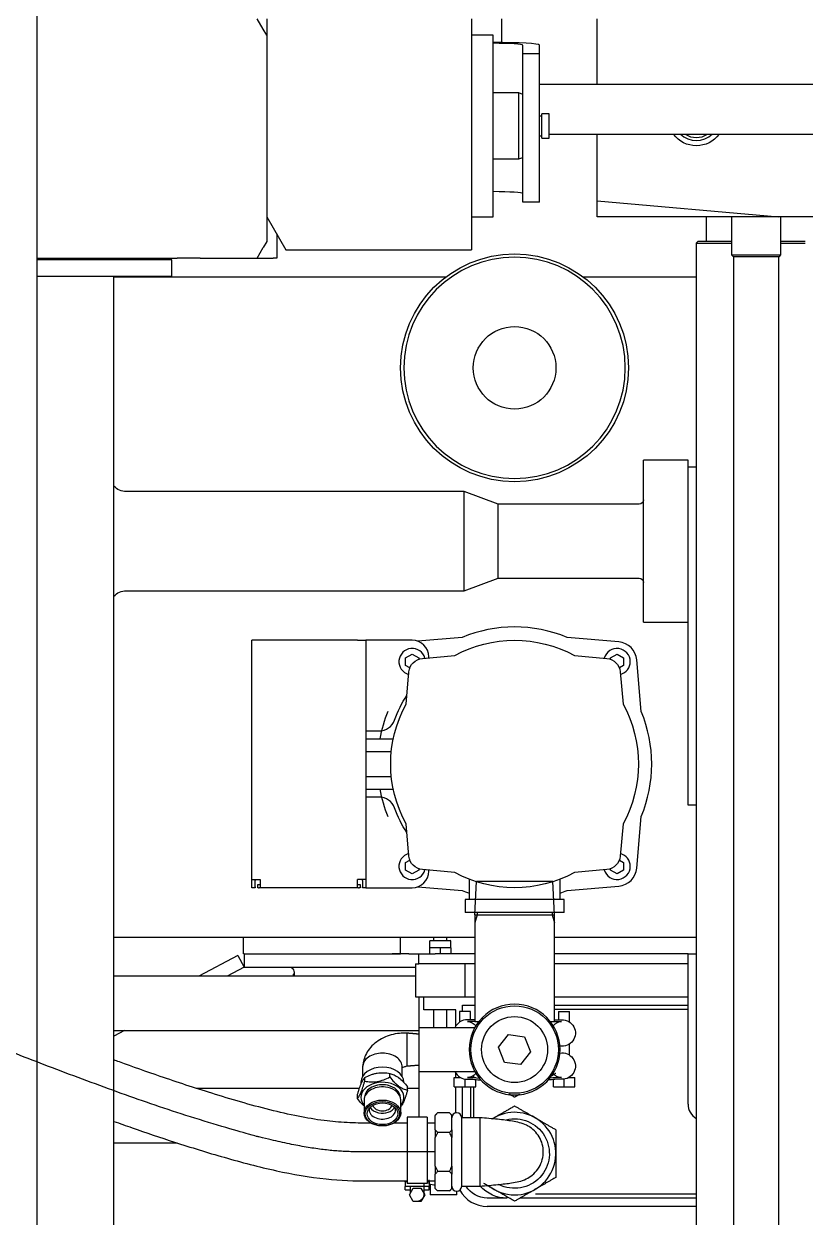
# Model space of a CAD drawing. Header units: millimetres. Extents: x 10462777 to 22643323, y 453826 to 1389191.
# Drawn here: x 11299611 to 11300084, y 579880 to 580603 of the extents above; entities that cross this region are included whole.
import ezdxf

# ---------------------------------------------------------------- set-up
doc = ezdxf.new("R2010")
doc.units = ezdxf.units.MM
doc.header["$LTSCALE"] = 200
doc.header["$MEASUREMENT"] = 0
doc.layers.add('2', color=2, linetype='CONTINUOUS')
doc.layers.add('5', color=4, linetype='CONTINUOUS')

msp = doc.modelspace()

# ---------------------------------------------------------------- linework, layer by layer
at = {"layer": '2', "color": 252, "linetype": 'Continuous'}
for p, q in [((11299755.72369, 580599.61326, 0), (11299752.09373, 580605.90054, 0)), ((11299757.86731, 580605.90054, 0), (11299757.86731, 580595.89915, 0)), ((11299881.86907, 580605.90054, 0), (11299881.86907, 580465.89855, 0)), ((11299899.86933, 580605.90054, 0), (11299899.86933, 580591.47283, 0)), ((11299957.87015, 580565.93515, 0), (11299957.87015, 580605.90054, 0)), ((11299757.86731, 580595.9004, 0), (11299755.72369, 580599.61326, 0)), ((11299757.867, 580595.9404, 0), (11299757.84384, 580595.9404, 0)), ((11299757.86731, 580595.9004, 0), (11299757.86731, 580470.89862, 0)), ((11299894.86926, 580595.9004, 0), (11299881.86907, 580595.9004, 0)), ((11299894.86926, 580502.00819, 0), (11299894.86926, 580595.9004, 0)), ((11299912.86951, 580584.55633, 0), (11299912.86951, 580589.94701, 0)), ((11299922.86966, 580584.55633, 0), (11299922.86966, 580589.94701, 0)), ((11299912.86951, 580494.6784, 0), (11299912.86951, 580584.55633, 0)), ((11299922.86966, 580584.55633, 0), (11299912.86951, 580584.55633, 0)), ((11299922.86966, 580494.6784, 0), (11299922.86966, 580584.55633, 0)), ((11300292.86963, 580565.93672, 0), (11299922.87494, 580565.93672, 0)), ((11299910.36948, 580560.8914, 0), (11299894.86852, 580560.8914, 0)), ((11299912.86951, 580559.98146, 0), (11299910.36948, 580560.8914, 0)), ((11299910.36948, 580520.90783, 0), (11299910.36948, 580560.8914, 0)), ((11299922.91966, 580548.32472, 0), (11299922.8696, 580548.32472, 0)), ((11299922.91966, 580533.47451, 0), (11299922.91966, 580548.32472, 0)), ((11299924.27468, 580546.8722, 0), (11299922.91966, 580546.8722, 0)), ((11299928.86974, 580548.32472, 0), (11299924.27468, 580548.32472, 0)), ((11299924.27468, 580533.47451, 0), (11299924.27468, 580548.32472, 0)), ((11299928.86974, 580533.47451, 0), (11299928.86974, 580548.32472, 0)), ((11299922.8696, 580533.47451, 0), (11299922.91966, 580533.47451, 0)), ((11299922.91966, 580534.92703, 0), (11299924.27468, 580534.92703, 0)), ((11299924.27468, 580533.47451, 0), (11299928.86974, 580533.47451, 0)), ((11299928.87186, 580535.94279, 0), (11300286.8727, 580535.94279, 0)), ((11299957.87015, 580495.52272, 0), (11299957.87015, 580535.94342, 0)), ((11299910.36948, 580520.90783, 0), (11299912.86951, 580521.81777, 0)), ((11299894.86852, 580520.90783, 0), (11299910.36948, 580520.90783, 0)), ((11299894.86926, 580485.89883, 0), (11299894.86926, 580502.00819, 0)), ((11299922.86966, 580494.6784, 0), (11299912.86951, 580494.6784, 0)), ((11299957.87015, 580495.52272, 0), (11300067.87172, 580485.89883, 0)), ((11299957.87015, 580485.89883, 0), (11299957.87015, 580495.52272, 0)), ((11299757.86731, 580485.89883, 0), (11299769.41448, 580465.89855, 0)), ((11299881.86907, 580485.89883, 0), (11299894.86926, 580485.89883, 0)), ((11300067.87172, 580485.89883, 0), (11299957.87015, 580485.89883, 0)), ((11300147.87285, 580485.89883, 0), (11300067.87172, 580485.89883, 0)), ((11299763.8674, 580475.50744, 0), (11299763.8674, 580460.89848, 0)), ((11299752.09373, 580460.89848, 0), (11299755.72369, 580467.18575, 0)), ((11299757.86731, 580470.89862, 0), (11299755.72369, 580467.18575, 0)), ((11299769.41448, 580465.89855, 0), (11299881.86907, 580465.89855, 0)), ((11300018.87102, 580470.89862, 0), (11300017.87101, 580469.89861, 0)), ((11300017.87101, 580469.89861, 0), (11300017.87101, 579552.13557, 0)), ((11300017.87101, 580469.89861, 0), (11300039.12143, 580469.89861, 0)), ((11300039.11898, 580470.89862, 0), (11300018.87102, 580470.89862, 0)), ((11300083.71561, 580470.89862, 0), (11300069.11956, 580470.89862, 0)), ((11300069.12219, 580469.89861, 0), (11300083.71644, 580469.89861, 0)), ((11299700.3665, 580459.74846, 0), (11299618.8556, 580459.74846, 0)), ((11299618.86586, 580460.89848, 0), (11299703.62894, 580460.89848, 0)), ((11299657.81339, 580459.77724, 0), (11299657.81339, 580460.90416, 0)), ((11299700.3665, 580449.74832, 0), (11299700.3665, 580459.74846, 0)), ((11299717.48554, 580460.89848, 0), (11299703.62894, 580460.89848, 0)), ((11299717.48554, 580460.89848, 0), (11299752.09373, 580460.89848, 0)), ((11299752.09366, 580460.89848, 0), (11299761.72377, 580460.89848, 0)), ((11299763.8674, 580460.89848, 0), (11299761.72377, 580460.89848, 0)), ((11299700.3665, 580449.74832, 0), (11299618.8556, 580449.74832, 0)), ((11299665.366, 579759.73852, 0), (11299665.366, 580449.74051, 0)), ((11299866.20456, 580449.38158, 0), (11299665.3723, 580449.38158, 0)), ((11300017.87913, 580449.38158, 0), (11299949.53993, 580449.38158, 0)), ((11300012.87093, 580334.37995, 0), (11300017.87218, 580334.37995, 0)), ((11300012.87093, 580129.37704, 0), (11300012.87093, 580334.37995, 0)), ((11299748.86718, 580083.87639, 0), (11299748.86718, 580229.37846, 0)), ((11299753.86726, 580229.37846, 0), (11299748.86718, 580229.37846, 0)), ((11299812.86809, 580229.37846, 0), (11299753.86726, 580229.37846, 0)), ((11299812.86809, 580229.37846, 0), (11299817.86816, 580229.37846, 0)), ((11299817.86816, 580229.37846, 0), (11299817.86816, 580083.87639, 0)), ((11299820.86821, 580229.37846, 0), (11299817.86816, 580229.37846, 0)), ((11299845.86856, 580229.37846, 0), (11299820.86821, 580229.37846, 0)), ((11299876.13461, 580231.07222, 0), (11299849.40205, 580228.73342, 0)), ((11299970.91621, 580228.33278, 0), (11299939.60427, 580231.07222, 0)), ((11299852.08425, 580218.34406, 0), (11299871.65568, 580220.05633, 0)), ((11299855.8687, 580218.67515, 0), (11299855.8687, 580219.37832, 0)), ((11299944.08321, 580220.05633, 0), (11299963.65464, 580218.34406, 0)), ((11299984.56427, 580186.11222, 0), (11299981.82483, 580217.42416, 0)), ((11299842.1905, 580190.59116, 0), (11299843.90278, 580210.16259, 0)), ((11299971.8361, 580210.16259, 0), (11299973.54838, 580190.59116, 0)), ((11299817.86816, 580174.37768, 0), (11299820.86821, 580174.37768, 0)), ((11299820.86821, 580174.37768, 0), (11299825.85299, 580174.37768, 0)), ((11299820.86821, 580134.37711, 0), (11299817.86816, 580134.37711, 0)), ((11299825.85299, 580134.37711, 0), (11299820.86821, 580134.37711, 0)), ((11300017.87218, 580129.37704, 0), (11300012.87093, 580129.37704, 0)), ((11299843.90278, 580098.5922, 0), (11299842.1905, 580118.16363, 0)), ((11299973.54838, 580118.16363, 0), (11299971.8361, 580098.5922, 0)), ((11299981.82483, 580091.33063, 0), (11299984.56427, 580122.64257, 0)), ((11299871.65568, 580088.69846, 0), (11299852.08425, 580090.41073, 0)), ((11299855.8687, 580089.37647, 0), (11299855.8687, 580090.07964, 0)), ((11299963.65464, 580090.41073, 0), (11299944.08321, 580088.69846, 0)), ((11299748.86718, 580079.87634, 0), (11299748.86718, 580083.87639, 0)), ((11299748.89225, 580084.3764, 0), (11299753.86726, 580084.3764, 0)), ((11299750.86721, 580079.87634, 0), (11299750.86721, 580083.87639, 0)), ((11299752.36723, 580079.37633, 0), (11299752.36723, 580081.37636, 0)), ((11299752.36723, 580081.37636, 0), (11299752.86724, 580081.37636, 0)), ((11299752.86724, 580081.37636, 0), (11299753.36725, 580081.37636, 0)), ((11299753.36725, 580081.37636, 0), (11299753.69847, 580081.37636, 0)), ((11299753.86726, 580084.3764, 0), (11299753.86726, 580079.39038, 0)), ((11299812.86809, 580079.39038, 0), (11299812.86809, 580084.3764, 0)), ((11299817.8431, 580084.3764, 0), (11299812.86809, 580084.3764, 0)), ((11299813.03688, 580081.37636, 0), (11299813.3681, 580081.37636, 0)), ((11299813.3681, 580081.37636, 0), (11299813.86811, 580081.37636, 0)), ((11299813.86811, 580081.37636, 0), (11299814.36812, 580081.37636, 0)), ((11299814.36812, 580081.37636, 0), (11299814.36812, 580079.37633, 0)), ((11299815.86814, 580083.87639, 0), (11299815.86814, 580079.87634, 0)), ((11299817.86816, 580083.87639, 0), (11299817.86816, 580079.87634, 0)), ((11299880.36905, 580084.59974, 0), (11299880.36905, 580072.37623, 0)), ((11299935.36983, 580072.37623, 0), (11299935.36983, 580084.59977, 0)), ((11299748.86718, 580079.37633, 0), (11299748.86718, 580079.87634, 0)), ((11299750.86721, 580079.37633, 0), (11299748.86718, 580079.37633, 0)), ((11299750.86721, 580079.87634, 0), (11299750.86721, 580079.37633, 0)), ((11299752.86724, 580079.37633, 0), (11299752.36723, 580079.37633, 0)), ((11299752.86724, 580079.37633, 0), (11299753.36725, 580079.37633, 0)), ((11299753.69847, 580079.37633, 0), (11299753.36725, 580079.37633, 0)), ((11299813.03688, 580079.37633, 0), (11299753.69847, 580079.37633, 0)), ((11299813.3681, 580079.37633, 0), (11299813.03688, 580079.37633, 0)), ((11299813.3681, 580079.37633, 0), (11299813.86811, 580079.37633, 0)), ((11299814.36812, 580079.37633, 0), (11299813.86811, 580079.37633, 0)), ((11299815.86814, 580079.37633, 0), (11299815.86814, 580079.87634, 0)), ((11299817.86816, 580079.37633, 0), (11299815.86814, 580079.37633, 0)), ((11299817.86816, 580079.87634, 0), (11299817.86816, 580079.37633, 0)), ((11299817.86816, 580079.37633, 0), (11299820.86821, 580079.37633, 0)), ((11299820.86821, 580079.37633, 0), (11299845.86856, 580079.37633, 0)), ((11299849.40205, 580080.02136, 0), (11299876.13461, 580077.68257, 0)), ((11299939.60427, 580077.68257, 0), (11299970.91621, 580080.42201, 0)), ((11299877.86902, 580072.37623, 0), (11299877.86902, 580064.37612, 0)), ((11299937.86987, 580072.37623, 0), (11299877.86902, 580072.37623, 0)), ((11299937.86987, 580064.37612, 0), (11299937.86987, 580072.37623, 0)), ((11299937.86987, 580064.37612, 0), (11299877.86902, 580064.37612, 0)), ((11299665.36612, 580049.3759, 0), (11299883.7316, 580049.3759, 0)), ((11299743.86711, 580039.37576, 0), (11299743.86711, 580049.3759, 0)), ((11299838.86846, 580039.37576, 0), (11299838.86846, 580049.3759, 0)), ((11299858.86875, 580049.37551, 0), (11299858.86875, 580047.37587, 0)), ((11299866.86886, 580047.37587, 0), (11299866.86886, 580049.37551, 0)), ((11299932.02897, 580049.3759, 0), (11300017.87329, 580049.3759, 0)), ((11299740.44992, 580038.43875, 0), (11299716.81619, 580025.87536, 0)), ((11299740.44992, 580038.43875, 0), (11299744.20507, 580031.37471, 0)), ((11299744.20886, 580039.37576, 0), (11299743.86711, 580039.37576, 0)), ((11299744.20883, 580039.37576, 0), (11299838.87042, 580039.37576, 0)), ((11299744.20883, 580039.37576, 0), (11299744.20883, 580031.37565, 0)), ((11299748.86718, 580039.37576, 0), (11299833.86839, 580039.37576, 0)), ((11299838.86846, 580039.37576, 0), (11299833.86839, 580039.37576, 0)), ((11299843.86853, 580039.37576, 0), (11299838.86846, 580039.37576, 0)), ((11299843.86853, 580039.37576, 0), (11299849.87049, 580039.37576, 0)), ((11299849.86862, 580033.37568, 0), (11299849.86862, 580039.37576, 0)), ((11299849.86862, 580039.37576, 0), (11299859.86876, 580039.37576, 0)), ((11299883.72037, 580039.37576, 0), (11299859.86876, 580039.37576, 0)), ((11300012.87093, 580039.37576, 0), (11299932.02124, 580039.37576, 0)), ((11300012.87093, 580039.37576, 0), (11300017.87101, 580039.37576, 0)), ((11300012.87093, 580023.37553, 0), (11300012.87093, 580039.37576, 0)), ((11299744.20507, 580031.37471, 0), (11299733.85936, 580025.87506, 0)), ((11299744.20883, 580031.37565, 0), (11299847.87096, 580031.37565, 0)), ((11299847.86859, 580033.37568, 0), (11299847.86859, 580013.37539, 0)), ((11299847.86859, 580033.37568, 0), (11299849.86917, 580033.37568, 0)), ((11299859.86876, 580033.37568, 0), (11299849.86862, 580033.37568, 0)), ((11299883.72037, 580033.37568, 0), (11299859.86876, 580033.37568, 0)), ((11299877.86902, 580013.37539, 0), (11299877.86902, 580033.37568, 0)), ((11300012.87093, 580033.37568, 0), (11299932.02124, 580033.37568, 0)), ((11299847.8725, 580025.87557, 0), (11299665.366, 580025.87557, 0)), ((11300012.87093, 579948.37447, 0), (11300012.87093, 580023.37553, 0)), ((11299847.86859, 580013.37539, 0), (11299852.86866, 580013.37539, 0)), ((11299849.86862, 580013.37367, 0), (11299849.86862, 579994.57409, 0)), ((11299852.86866, 580005.37528, 0), (11299852.86866, 580013.37539, 0)), ((11299852.86866, 580013.37539, 0), (11299862.8688, 580013.37539, 0)), ((11299862.8688, 580013.37539, 0), (11299883.72373, 580013.37539, 0)), ((11299932.02301, 580013.37539, 0), (11300012.8757, 580013.37539, 0)), ((11299872.36894, 580005.37528, 0), (11299852.86866, 580005.37528, 0)), ((11299858.86875, 580005.37528, 0), (11299858.86875, 579994.57534, 0)), ((11299866.86886, 579994.57534, 0), (11299866.86886, 580005.37528, 0)), ((11299872.36894, 579995.76733, 0), (11299872.36894, 580005.37528, 0)), ((11299876.369, 580004.37495, 0), (11299876.369, 580008.37532, 0)), ((11299876.369, 580008.37532, 0), (11299883.72385, 580008.37532, 0)), ((11299932.02101, 580008.37532, 0), (11300012.87281, 580008.37532, 0)), ((11299932.02285, 580005.87528, 0), (11300012.87432, 580005.87528, 0)), ((11299665.366, 579992.8751, 0), (11299849.87643, 579992.8751, 0)), ((11299671.78234, 579992.87572, 0), (11299665.36615, 579989.46496, 0)), ((11299849.86862, 579968.17381, 0), (11299849.86862, 579940.37523, 0)), ((11299872.36894, 579964.37313, 0), (11299872.36894, 579966.98098, 0)), ((11299883.11909, 579964.37432, 0), (11299883.11909, 579965.17847, 0)), ((11299813.98295, 579957.8746, 0), (11299715.49484, 579957.8746, 0)), ((11299849.88503, 579957.8746, 0), (11299843.0568, 579957.8746, 0)), ((11299872.36894, 579943.08377, 0), (11299872.36894, 579958.87305, 0)), ((11299876.369, 579940.12519, 0), (11299876.369, 579958.87434, 0)), ((11299881.36907, 579964.41652, 0), (11299881.36907, 579964.76784, 0)), ((11299881.36907, 579940.12543, 0), (11299881.36907, 579958.87415, 0)), ((11299883.11909, 579940.12543, 0), (11299883.11909, 579958.87415, 0)), ((11299665.37928, 579924.87413, 0), (11299703.54545, 579924.87413, 0)), ((11300017.87136, 579893.87369, 0), (11299920.52189, 579893.87369, 0)), ((11299903.37225, 579891.37366, 0), (11299891.36921, 579891.37366, 0)), ((11300017.87197, 579886.37359, 0), (11299891.36921, 579886.37359, 0)), ((11300017.87337, 579891.37366, 0), (11299911.11132, 579891.37366, 0))]:
    msp.add_line(p, q, dxfattribs=at)
at = {"layer": '2', "color": 7, "linetype": 'Continuous'}
for p, q in [((11300023.77142, 580485.89946, 0), (11300023.77142, 580470.899, 0)), ((11300039.12131, 580485.89946, 0), (11300039.12131, 580462.89851, 0)), ((11300069.12173, 580462.89851, 0), (11300069.12173, 580485.89946, 0)), ((11300039.12131, 580462.89851, 0), (11300040.12132, 580461.89849, 0)), ((11300039.12131, 580462.89851, 0), (11300069.12173, 580462.89851, 0)), ((11300040.12132, 580461.89849, 0), (11300068.12172, 580461.89849, 0)), ((11300040.35133, 580461.89849, 0), (11300040.35133, 579551.14235, 0)), ((11300067.89172, 579551.14235, 0), (11300067.89172, 580461.89849, 0)), ((11300068.12172, 580461.89849, 0), (11300069.12173, 580462.89851, 0))]:
    msp.add_line(p, q, dxfattribs=at)
at = {"layer": '2', "color": 203, "linetype": 'Continuous'}
for p, q in [((11300012.87093, 580338.38001, 0), (11299985.87055, 580338.38001, 0)), ((11299985.87055, 580289.37931, 0), (11299985.87055, 580338.38001, 0)), ((11300012.87093, 580334.37854, 0), (11300012.87093, 580338.38001, 0)), ((11299877.26293, 580319.37974, 0), (11299672.86611, 580319.37974, 0)), ((11299897.8693, 580311.87963, 0), (11299877.26293, 580319.37974, 0)), ((11299877.26293, 580259.37889, 0), (11299877.26293, 580319.37974, 0)), ((11299983.37052, 580311.87963, 0), (11299897.8693, 580311.87963, 0)), ((11299897.8693, 580289.37931, 0), (11299897.8693, 580311.87963, 0)), ((11299897.8693, 580266.87899, 0), (11299897.8693, 580289.37931, 0)), ((11299985.87055, 580240.37862, 0), (11299985.87055, 580289.37931, 0)), ((11299877.26293, 580259.37889, 0), (11299897.8693, 580266.87899, 0)), ((11299897.8693, 580266.87899, 0), (11299983.37052, 580266.87899, 0)), ((11299672.86611, 580259.37889, 0), (11299877.26293, 580259.37889, 0)), ((11299985.87055, 580240.37862, 0), (11300012.87093, 580240.37862, 0))]:
    msp.add_line(p, q, dxfattribs=at)
at = {"layer": '2', "color": 60, "linetype": 'Continuous'}
for p, q in [((11299841.86851, 580218.68771, 0), (11299845.86856, 580220.99714, 0)), ((11299841.86851, 580214.06884, 0), (11299841.86851, 580218.68771, 0)), ((11299845.86856, 580220.99714, 0), (11299849.86862, 580218.68771, 0)), ((11299849.86862, 580218.68771, 0), (11299849.86862, 580217.86353, 0)), ((11299965.87027, 580218.68771, 0), (11299969.87032, 580220.99714, 0)), ((11299965.87027, 580217.86353, 0), (11299965.87027, 580218.68771, 0)), ((11299969.87032, 580220.99714, 0), (11299973.87038, 580218.68771, 0)), ((11299973.87038, 580218.68771, 0), (11299973.87038, 580214.06884, 0)), ((11299844.45548, 580212.57525, 0), (11299841.86851, 580214.06884, 0)), ((11299973.87038, 580214.06884, 0), (11299971.28341, 580212.57525, 0)), ((11299841.86851, 580094.68595, 0), (11299844.45548, 580096.17954, 0)), ((11299971.28341, 580096.17954, 0), (11299973.87038, 580094.68595, 0)), ((11299841.86851, 580090.06708, 0), (11299841.86851, 580094.68595, 0)), ((11299845.86856, 580087.75765, 0), (11299841.86851, 580090.06708, 0)), ((11299849.86862, 580090.06708, 0), (11299845.86856, 580087.75765, 0)), ((11299849.86862, 580090.89126, 0), (11299849.86862, 580090.06708, 0)), ((11299965.87027, 580090.06708, 0), (11299965.87027, 580090.89126, 0)), ((11299969.87032, 580087.75765, 0), (11299965.87027, 580090.06708, 0)), ((11299973.87038, 580090.06708, 0), (11299969.87032, 580087.75765, 0)), ((11299973.87038, 580094.68595, 0), (11299973.87038, 580090.06708, 0)), ((11299856.36871, 580046.91337, 0), (11299856.36871, 580043.07581, 0)), ((11299856.83122, 580047.37587, 0), (11299868.90639, 580047.37587, 0)), ((11299869.3689, 580043.07581, 0), (11299869.3689, 580046.91337, 0)), ((11299856.36871, 580043.07581, 0), (11299856.36871, 580039.37576, 0)), ((11299859.61876, 580043.07581, 0), (11299856.36871, 580043.07581, 0)), ((11299862.8688, 580043.07581, 0), (11299859.61876, 580043.07581, 0)), ((11299862.8688, 580043.07581, 0), (11299862.8688, 580039.37576, 0)), ((11299866.11885, 580043.07581, 0), (11299862.8688, 580043.07581, 0)), ((11299869.3689, 580043.07581, 0), (11299866.11885, 580043.07581, 0)), ((11299869.3689, 580043.07581, 0), (11299869.3689, 580039.37576, 0)), ((11299874.54555, 580004.37526, 0), (11299874.54555, 579997.98267, 0)), ((11299881.19248, 580004.37526, 0), (11299874.54555, 580004.37526, 0)), ((11299881.19248, 579999.33144, 0), (11299881.19248, 580004.37526, 0)), ((11299934.5464, 580004.37526, 0), (11299934.5464, 579999.33144, 0)), ((11299934.5464, 580004.37526, 0), (11299941.19334, 580004.37526, 0)), ((11299941.19334, 579997.98267, 0), (11299941.19334, 580004.37526, 0)), ((11299883.74373, 579994.57512, 0), (11299849.86862, 579994.57512, 0)), ((11299849.86862, 579994.57512, 0), (11299849.86862, 579968.17475, 0)), ((11299881.19248, 579998.0408, 0), (11299881.19248, 579998.33143, 0)), ((11299934.5464, 579998.33143, 0), (11299934.5464, 579998.0408, 0)), ((11299898.15152, 579982.75266, 0), (11299904.20362, 579990.47976, 0)), ((11299904.20362, 579990.47976, 0), (11299913.92154, 579989.10204, 0)), ((11299913.92154, 579989.10204, 0), (11299917.58736, 579979.99722, 0)), ((11299901.81734, 579973.64783, 0), (11299898.15152, 579982.75266, 0)), ((11299917.58736, 579979.99722, 0), (11299911.53526, 579972.27011, 0)), ((11299941.19334, 579977.98301, 0), (11299941.19334, 579984.76686, 0)), ((11299911.53526, 579972.27011, 0), (11299901.81734, 579973.64783, 0)), ((11299815.89064, 579970.96193, 0), (11299815.89064, 579965.14927, 0)), ((11299832.36106, 579964.76863, 0), (11299832.36106, 579966.90631, 0)), ((11299839.84598, 579965.14927, 0), (11299839.84598, 579970.96193, 0)), ((11299849.86862, 579968.17475, 0), (11299883.74373, 579968.17475, 0)), ((11299814.86812, 579961.57567, 0), (11299814.86812, 579960.34831, 0)), ((11299814.86812, 579961.57567, 0), (11299814.86812, 579961.57556, 0)), ((11299817.18733, 579962.2423, 0), (11299817.18733, 579964.37997, 0)), ((11299843.04204, 579956.73982, 0), (11299843.04204, 579958.87749, 0)), ((11299871.36892, 579964.3747, 0), (11299875.18184, 579964.3747, 0)), ((11299871.36892, 579958.87462, 0), (11299871.36892, 579964.3747, 0)), ((11299871.36892, 579958.87462, 0), (11299877.86902, 579958.87462, 0)), ((11299874.54555, 579964.7672, 0), (11299874.54555, 579964.3747, 0)), ((11299877.86902, 579958.87462, 0), (11299877.86902, 579963.46306, 0)), ((11299877.86902, 579958.87462, 0), (11299884.36911, 579958.87462, 0)), ((11299881.19248, 579964.41845, 0), (11299881.19248, 579964.70908, 0)), ((11299882.74317, 579964.3747, 0), (11299884.36911, 579964.3747, 0)), ((11299884.36911, 579964.25481, 0), (11299884.36911, 579964.3747, 0)), ((11299884.36911, 579958.87462, 0), (11299884.36911, 579963.24993, 0)), ((11299885.61913, 579964.11058, 0), (11299885.61913, 579964.11594, 0)), ((11299930.11976, 579964.11594, 0), (11299930.11976, 579964.11058, 0)), ((11299931.36978, 579964.3747, 0), (11299932.99571, 579964.3747, 0)), ((11299931.36978, 579964.25481, 0), (11299931.36978, 579964.3747, 0)), ((11299931.36978, 579958.87462, 0), (11299931.36978, 579963.24993, 0)), ((11299931.36978, 579958.87462, 0), (11299937.86987, 579958.87462, 0)), ((11299934.5464, 579964.70908, 0), (11299934.5464, 579964.41845, 0)), ((11299937.86987, 579958.87462, 0), (11299937.86987, 579963.46306, 0)), ((11299937.86987, 579958.87462, 0), (11299944.36996, 579958.87462, 0)), ((11299940.55705, 579964.3747, 0), (11299944.36996, 579964.3747, 0)), ((11299941.19334, 579964.3747, 0), (11299941.19334, 579964.7672, 0)), ((11299944.36996, 579958.87462, 0), (11299944.36996, 579964.3747, 0)), ((11299812.69457, 579951.68716, 0), (11299812.69457, 579953.82483, 0)), ((11299816.7883, 579950.8982, 0), (11299816.7883, 579942.9536, 0)), ((11299838.94831, 579942.9536, 0), (11299838.94831, 579950.8982, 0)), ((11299838.94831, 579950.89752, 0), (11299838.94831, 579950.8982, 0)), ((11299854.86869, 579940.37435, 0), (11299842.86852, 579940.37435, 0)), ((11299842.86852, 579940.37435, 0), (11299842.86852, 579900.30102, 0)), ((11299854.86869, 579940.37435, 0), (11299854.86869, 579900.30102, 0)), ((11299861.29143, 579943.04575, 0), (11299859.86876, 579941.62308, 0)), ((11299859.86876, 579932.80471, 0), (11299859.86876, 579941.45094, 0)), ((11299868.44623, 579943.04575, 0), (11299861.29143, 579943.04575, 0)), ((11299869.8689, 579941.62308, 0), (11299868.44623, 579943.04575, 0)), ((11299869.8689, 579941.62308, 0), (11299869.8689, 579941.45094, 0)), ((11299869.8689, 579932.80471, 0), (11299869.8689, 579941.45094, 0)), ((11299869.8689, 579935.52098, 0), (11299869.8689, 579938.7332, 0)), ((11299887.28633, 579940.12435, 0), (11299875.86899, 579940.12435, 0)), ((11299875.86899, 579898.62376, 0), (11299875.86899, 579940.12435, 0)), ((11299886.86915, 579940.12435, 0), (11299886.86915, 579898.62383, 0)), ((11299859.86876, 579932.80471, 0), (11299859.86876, 579928.02029, 0)), ((11299868.44623, 579931.2099, 0), (11299861.29143, 579931.2099, 0)), ((11299869.8689, 579932.80471, 0), (11299869.8689, 579928.02029, 0)), ((11299854.86869, 579925.63963, 0), (11299854.86869, 579902.51548, 0)), ((11299859.86876, 579910.72783, 0), (11299859.86876, 579928.02029, 0)), ((11299869.8689, 579910.72783, 0), (11299869.8689, 579928.02029, 0)), ((11299869.8689, 579911.3186, 0), (11299869.8689, 579928.0188, 0)), ((11299859.86876, 579910.72783, 0), (11299859.86876, 579905.9434, 0)), ((11299868.44623, 579907.53821, 0), (11299861.29143, 579907.53821, 0)), ((11299869.8689, 579910.72783, 0), (11299869.8689, 579905.9434, 0)), ((11299841.6185, 579901.20914, 0), (11299841.6185, 579901.7933, 0)), ((11299841.6185, 579901.20926, 0), (11299841.6185, 579898.48454, 0)), ((11299842.86852, 579901.20926, 0), (11299841.6185, 579901.20926, 0)), ((11299854.86869, 579900.30102, 0), (11299842.86852, 579900.30102, 0)), ((11299852.86866, 579899.98669, 0), (11299852.86866, 579893.37369, 0)), ((11299854.86869, 579907.00908, 0), (11299854.86869, 579901.20926, 0)), ((11299856.11871, 579901.20926, 0), (11299854.86869, 579901.20926, 0)), ((11299856.11871, 579899.98669, 0), (11299856.11871, 579902.51548, 0)), ((11299856.11871, 579901.20914, 0), (11299856.11871, 579901.7933, 0)), ((11299856.11871, 579901.20926, 0), (11299856.11871, 579898.48454, 0)), ((11299859.86876, 579897.29717, 0), (11299859.86876, 579905.9434, 0)), ((11299869.8689, 579897.29717, 0), (11299869.8689, 579905.9434, 0)), ((11299869.8689, 579900.01491, 0), (11299869.8689, 579903.22713, 0)), ((11299844.86855, 579898.48454, 0), (11299841.6185, 579898.48454, 0)), ((11299841.6185, 579896.37373, 0), (11299841.6185, 579898.48454, 0)), ((11299841.6185, 579896.37373, 0), (11299844.86855, 579896.37373, 0)), ((11299844.24974, 579893.37369, 0), (11299846.55917, 579897.37374, 0)), ((11299846.55917, 579889.37363, 0), (11299844.24974, 579893.37369, 0)), ((11299852.86866, 579898.48454, 0), (11299844.86855, 579898.48454, 0)), ((11299844.86855, 579894.4455, 0), (11299844.86855, 579898.48454, 0)), ((11299846.55917, 579897.37374, 0), (11299851.17804, 579897.37374, 0)), ((11299851.17804, 579897.37374, 0), (11299853.48747, 579893.37369, 0)), ((11299853.48747, 579893.37369, 0), (11299851.17804, 579889.37363, 0)), ((11299853.48747, 579893.37369, 0), (11299852.33276, 579891.37366, 0)), ((11299852.86866, 579898.48454, 0), (11299852.86866, 579894.4455, 0)), ((11299856.11871, 579898.48454, 0), (11299852.86866, 579898.48454, 0)), ((11299852.86866, 579896.37373, 0), (11299856.11871, 579896.37373, 0)), ((11299852.86866, 579894.4455, 0), (11299853.48747, 579893.37369, 0)), ((11299856.11871, 579896.37373, 0), (11299856.11871, 579898.48454, 0)), ((11299856.86872, 579899.83425, 0), (11299856.86872, 579893.37369, 0)), ((11299856.86872, 579899.83425, 0), (11299856.86872, 579893.37369, 0)), ((11299872.86895, 579893.37369, 0), (11299856.86872, 579893.37369, 0)), ((11299872.86895, 579893.37369, 0), (11299856.86872, 579893.37369, 0)), ((11299859.86876, 579897.12503, 0), (11299861.29143, 579895.70236, 0)), ((11299868.44623, 579895.70236, 0), (11299861.29143, 579895.70236, 0)), ((11299868.44623, 579895.70236, 0), (11299869.8689, 579897.12503, 0)), ((11299872.86895, 579893.37369, 0), (11299872.86895, 579895.62388, 0)), ((11299872.86895, 579893.37369, 0), (11299872.86895, 579895.62372, 0)), ((11299875.86899, 579898.62376, 0), (11299887.28633, 579898.62376, 0)), ((11299851.17804, 579889.37363, 0), (11299846.55917, 579889.37363, 0)), ((11299852.33276, 579891.37366, 0), (11299851.17804, 579889.37363, 0))]:
    msp.add_line(p, q, dxfattribs=at)
at = {"layer": '2', "color": 163, "linetype": 'Continuous'}
for p, q in [((11299817.86838, 580169.62761, 0), (11299834.43496, 580169.62761, 0)), ((11299817.86838, 580162.0025, 0), (11299833.25691, 580162.0025, 0)), ((11299817.86838, 580146.75229, 0), (11299833.25691, 580146.75229, 0)), ((11299817.86838, 580139.12718, 0), (11299834.43496, 580139.12718, 0)), ((11299883.7191, 580062.9761, 0), (11299884.78823, 580083.37639, 0)), ((11299884.78823, 580083.37639, 0), (11299930.95065, 580083.37639, 0)), ((11299932.01979, 580062.9761, 0), (11299930.95065, 580083.37639, 0)), ((11299883.7191, 580062.9761, 0), (11299883.7191, 579998.37518, 0)), ((11299885.12912, 580062.9761, 0), (11299883.7191, 580058.09164, 0)), ((11299883.7191, 580062.9761, 0), (11299932.01979, 580062.9761, 0)), ((11299883.7191, 580062.9761, 0), (11299932.01979, 580062.9761, 0)), ((11299885.19821, 580064.37614, 0), (11299885.12912, 580062.9761, 0)), ((11299930.54068, 580064.37614, 0), (11299930.60977, 580062.9761, 0)), ((11299930.60977, 580062.9761, 0), (11299932.01979, 580058.09164, 0)), ((11299932.01979, 579998.37518, 0), (11299932.01979, 580062.9761, 0)), ((11299883.7191, 579998.37518, 0), (11299886.25278, 579998.37518, 0)), ((11299929.48742, 579998.37518, 0), (11299930.85212, 579998.37518, 0)), ((11299930.85212, 579998.37518, 0), (11299932.01979, 579998.37518, 0)), ((11299859.86876, 579919.37406, 0), (11299819.86819, 579919.37406, 0))]:
    msp.add_line(p, q, dxfattribs=at)
at = {"layer": '2', "color": 252, "linetype": 'Continuous'}
for radius in [69.00098, 25.00036]:
    msp.add_circle((11299907.86944, 580394.3808, 0), radius, dxfattribs=at)
at = {"layer": '2', "color": 252, "linetype": 'Continuous', "extrusion": (0, 0, -1)}
msp.add_circle((-11299907.86944, 580394.3808, 0), 67.00095, dxfattribs=at)
at = {"layer": '2', "color": 163, "linetype": 'Continuous', "extrusion": (0, 0, -1)}
msp.add_circle((-11299907.86944, 579981.37494, 0), 27.50039, dxfattribs=at)
at = {"layer": '2', "color": 163, "linetype": 'Continuous'}
msp.add_circle((11299907.86944, 579981.37494, 0), 26.50038, dxfattribs=at)
at = {"layer": '2', "color": 60, "linetype": 'Continuous'}
msp.add_circle((11299907.86944, 579981.37494, 0), 20.00028, dxfattribs=at)
at = {"layer": '2', "color": 252, "linetype": 'Continuous', "extrusion": (0, 0, -1)}
for centre, radius, start, end in [((-11300017.87101, 580545.89969, 0), 17.00024, 215.84527541, 324.14901019), ((-11299907.86944, 580154.37739, 0), 75.00107, 61.12872975, 118.87127025), ((-11299852.86866, 580209.37818, 0), 9.00013, 4.99999999, 85.00000001), ((-11299962.87022, 580209.37818, 0), 9.00013, 94.99999999, 175.00000001), ((-11299907.86944, 580154.37739, 0), 75.00107, 331.1287298, 28.8712702), ((-11299908.58264, 580154.37739, 0), 78.00111, 19.93227056, 32.32760644), ((-11299907.86944, 580154.37739, 0), 75.00107, 151.1287298, 208.8712702), ((-11299908.58264, 580154.37739, 0), 78.00111, 327.67239356, 340.06772944), ((-11299852.86866, 580099.37661, 0), 9.00013, 274.99999999, 355.00000001), ((-11299962.87022, 580099.37661, 0), 9.00013, 184.99999999, 265.00000001), ((-11299907.86944, 580154.37739, 0), 75.00107, 241.12872975, 298.87127025), ((-11299907.86944, 579918.37404, 0), 21.0503, 75.9768731, 296.84250836), ((-11299891.36921, 579906.37387, 0), 15.00021, 270, 328.89095127), ((-11299903.36938, 579913.37397, 0), 22.00031, 270, 317.89687555)]:
    msp.add_arc(centre, radius, start, end, dxfattribs=at)
at = {"layer": '2', "color": 252, "linetype": 'Continuous'}
for centre, radius, start, end in [((11300017.87101, 580545.89969, 0), 13.86955, 225.88312185, 314.11684352), ((11300017.87101, 580545.89969, 0), 12.00017, 236.07560316, 303.92433421), ((11299907.86944, 580154.37739, 0), 83.00118, 67.5211792, 112.4788208), ((11299845.86856, 580219.37832, 0), 10.00014, 0, 90), ((11299969.87032, 580216.37828, 0), 12.00017, 4.99999999, 85.00000001), ((11299907.86944, 580154.37739, 0), 83.00118, 157.521179, 169.41317353), ((11299907.86944, 580154.37739, 0), 83.00118, 337.521179, 22.478821), ((11299825.85299, 580184.37782, 0), 10.00014, 270, 340.06772944), ((11299907.86944, 580154.37739, 0), 83.00118, 190.58682647, 202.478821), ((11299825.85299, 580124.37697, 0), 10.00014, 19.93227056, 90), ((11299845.86856, 580089.37647, 0), 10.00014, 270, 0), ((11299969.87032, 580092.37651, 0), 12.00017, 274.99999999, 355.00000001), ((11299907.86944, 580154.37739, 0), 83.00118, 247.5211792, 250.65083333), ((11299907.86944, 580154.37739, 0), 83.00118, 289.34916667, 292.4788208), ((11299907.86944, 579918.37404, 0), 25.00036, 270, 121.64061706), ((11300022.87108, 579948.37447, 0), 10.00014, 180, 239.99908032), ((11299859.86876, 579909.37391, 0), 10.00014, 247.97530185, 270), ((11299891.36921, 579905.37386, 0), 19.00027, 208.70013508, 270), ((11299907.86944, 579918.37404, 0), 25.00036, 230.65313176, 270)]:
    msp.add_arc(centre, radius, start, end, dxfattribs=at)
at = {"layer": '2', "color": 203, "linetype": 'Continuous', "extrusion": (0, 0, -1)}
for centre, radius, start, end in [((-11299672.86611, 580329.37988, 0), 10.00014, 270, 318.59014425), ((-11299983.37052, 580314.37967, 0), 2.50004, 180, 270), ((-11299983.37052, 580264.37896, 0), 2.50004, 90, 180), ((-11299672.86611, 580249.37874, 0), 10.00014, 41.40985575, 90)]:
    msp.add_arc(centre, radius, start, end, dxfattribs=at)
at = {"layer": '2', "color": 60, "linetype": 'Continuous'}
for centre, radius, start, end in [((11299845.86856, 580216.37828, 0), 8.00011, 15.19872577, 254.80118878), ((11299969.87032, 580216.37828, 0), 8.00011, 0, 164.80128293), ((11299969.87032, 580216.37828, 0), 8.00011, 285.19871257, 0), ((11299845.86856, 580092.37651, 0), 8.00011, 105.2044151, 344.79570538), ((11299969.87032, 580092.37651, 0), 8.00011, 0, 74.79559363), ((11299969.87032, 580092.37651, 0), 8.00011, 195.20441074, 0), ((11299856.83122, 580046.91337, 0), 0.46251, 90, 180), ((11299868.90639, 580046.91337, 0), 0.46251, 0, 90), ((11299879.05497, 579991.37508, 0), 8.00011, 87.36875186, 156.4254571), ((11299936.68391, 579991.37508, 0), 7.0001, 92.63124814, 140.62317526), ((11299934.75576, 580033.33139, 0), 34.00048, 265.38447792, 272.63124814), ((11299934.75576, 580033.33139, 0), 35.0005, 265.51663471, 272.63124814), ((11299879.05497, 579971.37479, 0), 8.00011, 203.5745429, 272.63124814), ((11299936.68391, 579971.37479, 0), 7.0001, 219.37682474, 267.36875186), ((11299934.75576, 579929.41848, 0), 34.00048, 87.36875186, 101.26200095), ((11299934.75576, 579929.41848, 0), 35.0005, 87.36875186, 99.19958549), ((11299872.86895, 579940.12435, 0), 3.00004, 0, 180), ((11299872.86895, 579898.62376, 0), 3.00004, 180, 0)]:
    msp.add_arc(centre, radius, start, end, dxfattribs=at)
at = {"layer": '2', "color": 60, "linetype": 'Continuous', "extrusion": (0, 0, -1)}
for centre, radius, start, end in [((-11299880.98313, 580033.33139, 0), 35.0005, 265.51663471, 272.63124814), ((-11299879.05497, 579991.37508, 0), 7.0001, 92.63124814, 140.62317526), ((-11299880.98313, 580033.33139, 0), 34.00048, 265.38447792, 272.63124814), ((-11299936.68391, 579991.37508, 0), 8.00011, 87.36875186, 280.05026863), ((-11299936.68391, 579971.37479, 0), 8.00011, 79.94973137, 272.63124814), ((-11299879.05497, 579971.37479, 0), 7.0001, 219.37682474, 267.36875186), ((-11299880.98313, 579929.41848, 0), 35.0005, 87.36875186, 99.19958549), ((-11299880.98313, 579929.41848, 0), 34.00048, 87.36875186, 101.26200095), ((-11299848.86861, 579893.37369, 0), 4.00006, 180, 269.99999562)]:
    msp.add_arc(centre, radius, start, end, dxfattribs=at)
at = {"layer": '2', "color": 252, "linetype": 'Continuous'}
for centre, major_axis, start_param, end_param in [((11299892.86923, 580589.94701, 0), (-20.00028, 0), 3.141592654, 4.61220133), ((11299892.86923, 580589.94701, 0), (-30.00043, 0), 3.141592654, 4.645654506), ((11299892.86923, 580500.06908, 0), (20.00028, 0), 0, 1.470608677)]:
    msp.add_ellipse(centre, major_axis=major_axis, ratio=0.052335956, start_param=start_param, end_param=end_param, dxfattribs=at)
at = {"layer": '2', "color": 60, "linetype": 'Continuous'}
for centre, major_axis, start_param, end_param in [((11299827.86831, 579961.57567, 0), (-13.00018, 0), 3.141604175, 6.283185307), ((11299827.86831, 579952.38315, 0), (-13.00018, 0), 2.591235733, 6.283185307), ((11299827.86831, 579950.8982, 0), (11.08, 0), 1.278442582, 3.141504131), ((11299827.86831, 579952.38315, 0), (10.83, 0), 1.278443398, 3.118043144), ((11299827.86831, 579952.38315, 0), (10.83, 0), 0.023376996, 1.278443398), ((11299827.86831, 579950.8982, 0), (11.08, 0), 0, 1.278443235), ((11299827.86831, 579952.38315, 0), (-13.00018, 0), 0, 0.550378697), ((11299827.86831, 579944.88771, 0), (8.00011, 0), 2.960962386, 6.283185307), ((11299827.86831, 579948.494, 0), (-8.00011, 0), 0.383678599, 1.278443606), ((11299827.86831, 579948.49402, 0), (6.00009, 0), 3.368189568, 6.056412831), ((11299827.86831, 579948.494, 0), (-8.00011, 0), 1.278443606, 2.757937446), ((11299827.86831, 579944.88771, 0), (8.00011, 0), 0, 0.180457508)]:
    msp.add_ellipse(centre, major_axis=major_axis, ratio=0.707106781, start_param=start_param, end_param=end_param, dxfattribs=at)
for centre, major_axis in [((11299827.86831, 579942.9536, 0), (-11.08, 0)), ((11299827.86831, 579942.48351, 0), (10.4152, 0)), ((11299827.86831, 579942.48351, 0), (-9.23763, 0))]:
    msp.add_ellipse(centre, major_axis=major_axis, ratio=0.707106781, dxfattribs=at)
at = {"layer": '2', "color": 252, "linetype": 'Continuous'}
for points, knots in [([(11299748.86718, 580083.87639, 0), (11299748.86718, 580084.00858, 0), (11299748.86663, 580084.13786, 0), (11299748.87204, 580084.32233, 0), (11299748.87903, 580084.3764, 0), (11299748.89225, 580084.3764, 0)], [0, 0, 0, 0, 0.5, 0.5, 1, 1, 1, 1]), ([(11299750.90917, 580084.3764, 0), (11299750.88711, 580084.3764, 0), (11299750.87539, 580084.32301, 0), (11299750.86628, 580084.13867, 0), (11299750.86721, 580084.00882, 0), (11299750.86721, 580083.87639, 0)], [0, 0, 0, 0, 0.5, 0.5, 1, 1, 1, 1]), ([(11299815.86814, 580083.87639, 0), (11299815.86814, 580084.00882, 0), (11299815.86907, 580084.13835, 0), (11299815.85999, 580084.32281, 0), (11299815.84825, 580084.3764, 0), (11299815.82618, 580084.3764, 0)], [0, 0, 0, 0, 0.5, 0.5, 1, 1, 1, 1]), ([(11299817.8431, 580084.3764, 0), (11299817.85632, 580084.3764, 0), (11299817.86329, 580084.32253, 0), (11299817.86872, 580084.13818, 0), (11299817.86816, 580084.00858, 0), (11299817.86816, 580083.87639, 0)], [0, 0, 0, 0, 0.5, 0.5, 1, 1, 1, 1]), ([(11299771.10208, 580031.37565, 0), (11299771.64646, 580031.37565, 0), (11299772.12512, 580031.2971, 0), (11299772.7536, 580031.04129, 0), (11299772.94804, 580030.93293, 0), (11299773.21713, 580030.73188, 0), (11299773.30316, 580030.65827, 0), (11299773.46535, 580030.49976, 0), (11299773.54184, 580030.41466, 0), (11299773.90183, 580029.95975, 0), (11299774.11917, 580029.5026, 0), (11299774.34195, 580028.66261, 0), (11299774.39857, 580028.35543, 0), (11299774.47338, 580027.70622, 0), (11299774.49225, 580027.3622, 0), (11299774.49335, 580026.65267, 0), (11299774.47726, 580026.28893, 0), (11299774.44404, 580025.90724, 0)], [0, 0, 0, 0, 0.223388948, 0.223388948, 0.335083422, 0.335083422, 0.39093066, 0.39093066, 0.446777897, 0.446777897, 0.670166845, 0.670166845, 0.781861319, 0.781861319, 0.893555793, 0.893555793, 1, 1, 1, 1])]:
    msp.add_open_spline(points, degree=3, knots=knots, dxfattribs=at)
for points in [[(11299753.69847, 580081.37636, 0), (11299753.80529, 580081.37636, 0), (11299753.86726, 580081.38203, 0), (11299753.86726, 580081.39983, 0)], [(11299812.86809, 580081.39983, 0), (11299812.86809, 580081.38203, 0), (11299812.93006, 580081.37636, 0), (11299813.03688, 580081.37636, 0)], [(11299753.86726, 580079.39038, 0), (11299753.86726, 580079.37971, 0), (11299753.80514, 580079.37633, 0), (11299753.69847, 580079.37633, 0)], [(11299813.03688, 580079.37633, 0), (11299812.93021, 580079.37633, 0), (11299812.86809, 580079.37971, 0), (11299812.86809, 580079.39038, 0)], [(11299774.05609, 580027.32668, 0), (11299773.98872, 580026.87857, 0), (11299773.91353, 580026.42377, 0), (11299773.8303, 580025.96244, 0)]]:
    msp.add_open_spline(points, degree=3, dxfattribs=at)
at = {"layer": '2', "color": 163, "linetype": 'Continuous'}
for points, degree in [([(11299819.86819, 579919.37406, 0), (11299779.14822, 579919.37406, 0), (11299738.42825, 579919.37406, 0), (11299531.36394, 580009.3754, 0), (11299531.3641, 580009.37533, 0), (11299531.36423, 580009.37527, 0)], 5), ([(11299821.13207, 579936.8743, 0), (11299820.7149, 579936.8743, 0), (11299820.29773, 579936.8743, 0), (11299819.88056, 579936.8743, 0)], 3), ([(11299859.86876, 579936.8743, 0), (11299858.20196, 579936.8743, 0), (11299856.53516, 579936.8743, 0), (11299854.86837, 579936.8743, 0)], 3), ([(11299854.86835, 579901.87381, 0), (11299856.53515, 579901.87381, 0), (11299858.20196, 579901.87381, 0), (11299859.86876, 579901.87381, 0)], 3)]:
    msp.add_open_spline(points, degree=degree, dxfattribs=at)
at = {"layer": '2', "color": 60, "linetype": 'Continuous'}
for points, knots in [([(11299842.86852, 579991.30778, 0), (11299841.27878, 579991.39757, 0), (11299838.04996, 579991.33059, 0), (11299833.12975, 579990.42671, 0), (11299828.38657, 579988.65728, 0), (11299824.12274, 579986.07864, 0), (11299820.63317, 579982.83309, 0), (11299817.29715, 579978.03589, 0), (11299816.14058, 579974.00308, 0), (11299815.90327, 579971.15846, 0)], [0, 0, 0, 0, 0.120094238, 0.246873085, 0.3780296, 0.510776816, 0.641985835, 0.768946784, 1, 1, 1, 1]), ([(11299842.86852, 579988.39852, 0), (11299842.86852, 579988.81239, 0), (11299842.86852, 579989.205, 0), (11299842.86852, 579989.91362, 0), (11299842.86852, 579990.54563, 0), (11299842.86852, 579991.16381, 0), (11299842.86852, 579991.30751, 0), (11299842.86852, 579991.30778, 0)], [0, 0, 0, 0, 0.250118636, 0.250118636, 0.500237271, 0.750355907, 1, 1, 1, 1]), ([(11299842.86852, 579971.4421, 0), (11299842.86852, 579971.44245, 0), (11299842.86852, 579971.58618, 0), (11299842.86852, 579972.20424, 0), (11299842.86852, 579972.99426, 0), (11299842.86852, 579973.74118, 0), (11299842.86852, 579974.34217, 0), (11299842.86852, 579974.99829, 0), (11299842.86852, 579975.97971, 0), (11299842.86852, 579977.3909, 0), (11299842.86852, 579979.31796, 0), (11299842.86852, 579981.37494, 0), (11299842.86852, 579983.43191, 0), (11299842.86852, 579985.35898, 0), (11299842.86852, 579986.48793, 0), (11299842.86852, 579987.51852, 0), (11299842.86852, 579987.98465, 0), (11299842.86852, 579988.39852, 0)], [0, 0, 0, 0, 0.083147195, 0.16649745, 0.249847705, 0.291522832, 0.33319796, 0.374873087, 0.416548215, 0.49989847, 0.583248725, 0.66659898, 0.749949235, 0.83329949, 0.916649745, 0.916649745, 1, 1, 1, 1]), ([(11299827.86831, 579979.23768, 0), (11299826.30043, 579979.23768, 0), (11299824.73318, 579979.01724, 0), (11299821.83612, 579978.16871, 0), (11299820.50747, 579977.54096, 0), (11299818.29016, 579975.97308, 0), (11299817.40238, 579975.03358, 0), (11299816.20238, 579972.98506, 0), (11299815.89064, 579971.87684, 0), (11299815.89064, 579970.76791, 0), (11299815.89064, 579970.76763, 0), (11299815.89064, 579970.76736, 0)], [0, 0, 0, 0, 0.249984424, 0.249984424, 0.499968848, 0.499968848, 0.749953271, 0.749953271, 0.999937695, 0.999937695, 1, 1, 1, 1]), ([(11299839.84598, 579970.76736, 0), (11299839.84598, 579970.76763, 0), (11299839.84598, 579970.76791, 0), (11299839.84598, 579971.87684, 0), (11299839.53423, 579972.98506, 0), (11299838.33423, 579975.03358, 0), (11299837.44645, 579975.97308, 0), (11299835.22914, 579977.54096, 0), (11299833.90049, 579978.16871, 0), (11299831.00344, 579979.01724, 0), (11299829.43618, 579979.23768, 0), (11299827.86831, 579979.23768, 0)], [0, 0, 0, 0, 0.000062305, 0.000062305, 0.250046729, 0.250046729, 0.500031152, 0.500031152, 0.750015576, 0.750015576, 1, 1, 1, 1]), ([(11299817.18733, 579964.37997, 0), (11299818.37289, 579965.00799, 0), (11299819.5852, 579965.57596, 0), (11299821.4687, 579966.2819, 0), (11299822.10749, 579966.49262, 0), (11299823.41207, 579966.85343, 0), (11299824.08395, 579967.00396, 0), (11299826.0709, 579967.33784, 0), (11299827.37291, 579967.40891, 0), (11299829.94062, 579967.30789, 0), (11299831.16852, 579967.14091, 0), (11299832.36106, 579966.90631, 0)], [0, 0, 0, 0, 0.25, 0.25, 0.375, 0.375, 0.5, 0.5, 0.75, 0.75, 1, 1, 1, 1]), ([(11299832.36106, 579966.90631, 0), (11299833.1956, 579966.70962, 0), (11299834.04895, 579966.43429, 0), (11299835.37477, 579965.83003, 0), (11299835.82442, 579965.5964, 0), (11299836.74274, 579965.04971, 0), (11299837.21568, 579964.73286, 0), (11299838.61431, 579963.68459, 0), (11299839.53082, 579962.84996, 0), (11299841.33826, 579960.96278, 0), (11299842.20259, 579959.94166, 0), (11299843.04204, 579958.87749, 0)], [0, 0, 0, 0, 0.25, 0.25, 0.375, 0.375, 0.5, 0.5, 0.75, 0.75, 1, 1, 1, 1]), ([(11299839.83135, 579970.41996, 0), (11299839.84687, 579970.42925, 0), (11299840.13521, 579970.5999, 0), (11299841.00087, 579971.02263, 0), (11299842.14008, 579971.30417, 0), (11299842.86852, 579971.44209, 0)], [0, 0, 0, 0, 0.025833779, 0.469071906, 1, 1, 1, 1]), ([(11299812.69457, 579953.82483, 0), (11299812.86834, 579954.44625, 0), (11299813.04547, 579955.06129, 0), (11299813.40877, 579956.27414, 0), (11299813.59586, 579956.87442, 0), (11299814.16054, 579958.59591, 0), (11299814.54502, 579959.64876, 0), (11299815.03879, 579960.8091, 0), (11299815.13781, 579961.03246, 0), (11299815.33348, 579961.45591, 0), (11299815.43055, 579961.657, 0), (11299815.71966, 579962.23059, 0), (11299815.90957, 579962.57335, 0), (11299816.28464, 579963.19242, 0), (11299816.47041, 579963.46958, 0), (11299816.83541, 579963.96645, 0), (11299817.01313, 579964.18441, 0), (11299817.18733, 579964.37997, 0)], [0, 0, 0, 0, 0.125, 0.125, 0.25, 0.25, 0.5, 0.5, 0.5625, 0.5625, 0.625, 0.625, 0.75, 0.75, 0.875, 0.875, 1, 1, 1, 1]), ([(11299812.69457, 579951.68716, 0), (11299812.86834, 579951.88224, 0), (11299813.04547, 579952.09945, 0), (11299813.40877, 579952.59368, 0), (11299813.59586, 579952.87247, 0), (11299814.16054, 579953.80427, 0), (11299814.54502, 579954.55798, 0), (11299815.03879, 579955.71774, 0), (11299815.13781, 579955.95965, 0), (11299815.33348, 579956.4556, 0), (11299815.43055, 579956.71064, 0), (11299815.71966, 579957.49549, 0), (11299815.90957, 579958.04505, 0), (11299816.28464, 579959.18835, 0), (11299816.47041, 579959.78406, 0), (11299816.83541, 579961.00226, 0), (11299817.01313, 579961.61935, 0), (11299817.18733, 579962.2423, 0)], [0, 0, 0, 0, 0.125, 0.125, 0.25, 0.25, 0.5, 0.5, 0.5625, 0.5625, 0.625, 0.625, 0.75, 0.75, 0.875, 0.875, 1, 1, 1, 1]), ([(11299817.18733, 579962.2423, 0), (11299818.37289, 579962.00907, 0), (11299819.5852, 579961.84477, 0), (11299821.4687, 579961.76601, 0), (11299822.10749, 579961.768, 0), (11299823.41207, 579961.84161, 0), (11299824.08395, 579961.91481, 0), (11299826.0709, 579962.24255, 0), (11299827.37291, 579962.60503, 0), (11299829.94062, 579963.56107, 0), (11299831.16852, 579964.13692, 0), (11299832.36106, 579964.76863, 0)], [0, 0, 0, 0, 0.25, 0.25, 0.375, 0.375, 0.5, 0.5, 0.75, 0.75, 1, 1, 1, 1]), ([(11299832.36106, 579964.76863, 0), (11299833.1956, 579963.7107, 0), (11299834.04895, 579962.7031, 0), (11299835.37477, 579961.31414, 0), (11299835.82442, 579960.87178, 0), (11299836.74274, 579960.03789, 0), (11299837.21568, 579959.64371, 0), (11299838.61431, 579958.5893, 0), (11299839.53082, 579958.04608, 0), (11299841.33826, 579957.21597, 0), (11299842.20259, 579956.93767, 0), (11299843.04204, 579956.73982, 0)], [0, 0, 0, 0, 0.25, 0.25, 0.375, 0.375, 0.5, 0.5, 0.75, 0.75, 1, 1, 1, 1]), ([(11299816.76797, 579947.23795, 0), (11299816.27534, 579947.67728, 0), (11299815.78687, 579948.15211, 0), (11299814.39835, 579949.60187, 0), (11299813.53402, 579950.62299, 0), (11299812.69457, 579951.68716, 0)], [0, 0, 0, 0, 0.349144089, 0.349144089, 1, 1, 1, 1]), ([(11299843.04204, 579956.73982, 0), (11299842.86784, 579956.11687, 0), (11299842.69013, 579955.49978, 0), (11299842.32512, 579954.28158, 0), (11299842.13935, 579953.68587, 0), (11299841.76428, 579952.54257, 0), (11299841.57437, 579951.99301, 0), (11299841.28526, 579951.20816, 0), (11299841.18819, 579950.95312, 0), (11299840.99252, 579950.45717, 0), (11299840.8935, 579950.21526, 0), (11299840.39973, 579949.0555, 0), (11299840.01525, 579948.30178, 0), (11299839.45057, 579947.36999, 0), (11299839.26348, 579947.0912, 0), (11299838.90018, 579946.59697, 0), (11299838.72305, 579946.37976, 0), (11299838.54928, 579946.18468, 0)], [0, 0, 0, 0, 0.125, 0.125, 0.25, 0.25, 0.375, 0.375, 0.4375, 0.4375, 0.5, 0.5, 0.75, 0.75, 0.875, 0.875, 1, 1, 1, 1]), ([(11299886.86915, 579898.62376, 0), (11299888.77089, 579898.78721, 0), (11299892.45044, 579899.11635, 0), (11299899.19303, 579899.73383, 0), (11299906.62357, 579900.61189, 0), (11299913.02072, 579901.75869, 0), (11299918.83759, 579905.2469, 0), (11299922.22906, 579908.86999, 0), (11299924.47567, 579913.39287, 0), (11299925.41707, 579918.23008, 0), (11299925.10545, 579923.00408, 0), (11299923.53909, 579927.53257, 0), (11299920.83561, 579931.43657, 0), (11299917.75111, 579934.12278, 0), (11299912.83624, 579936.79576, 0), (11299907.07074, 579937.98367, 0), (11299899.14985, 579939.00102, 0), (11299892.29338, 579939.64268, 0), (11299888.69273, 579939.96819, 0), (11299886.86915, 579940.12435, 0)], [0, 0, 0, 0, 0.054338056, 0.107070913, 0.197948464, 0.303521507, 0.346695706, 0.394437987, 0.444355046, 0.490667808, 0.53498155, 0.580982331, 0.626866101, 0.671656533, 0.696126811, 0.800133725, 0.895257611, 0.947494479, 1, 1, 1, 1]), ([(11299861.29143, 579931.2099, 0), (11299861.03126, 579930.68956, 0), (11299860.78026, 579930.16175, 0), (11299860.30402, 579929.0973, 0), (11299860.07892, 579928.56108, 0), (11299859.86876, 579928.02029, 0)], [0, 0, 0, 0, 0.5, 0.5, 1, 1, 1, 1]), ([(11299868.44623, 579907.53821, 0), (11299868.70641, 579908.05856, 0), (11299868.95741, 579908.58636, 0), (11299869.43364, 579909.65081, 0), (11299869.65874, 579910.18703, 0), (11299869.8689, 579910.72783, 0)], [0, 0, 0, 0, 0.5, 0.5, 1, 1, 1, 1])]:
    msp.add_open_spline(points, degree=3, knots=knots, dxfattribs=at)
for points, degree in [([(11299850.06862, 579990.69102, 0), (11299846.46857, 579990.9994, 0), (11299842.86852, 579991.30778, 0)], 2), ([(11299842.86852, 579971.44209, 0), (11299846.46857, 579971.75048, 0), (11299850.06862, 579972.05886, 0)], 2), ([(11299861.29143, 579943.04575, 0), (11299860.76986, 579942.52418, 0), (11299860.29057, 579941.99365, 0), (11299859.86876, 579941.45094, 0)], 3), ([(11299869.8689, 579941.45094, 0), (11299869.44407, 579941.99755, 0), (11299868.9642, 579942.52778, 0), (11299868.44623, 579943.04575, 0)], 3), ([(11299859.86876, 579932.80471, 0), (11299860.2936, 579932.25811, 0), (11299860.77346, 579931.72787, 0), (11299861.29143, 579931.2099, 0)], 3), ([(11299868.44623, 579931.2099, 0), (11299868.96781, 579931.73148, 0), (11299869.4471, 579932.26201, 0), (11299869.8689, 579932.80471, 0)], 3), ([(11299869.8689, 579928.02029, 0), (11299869.4465, 579929.10724, 0), (11299868.96714, 579930.16809, 0), (11299868.44623, 579931.2099, 0)], 3), ([(11299859.86876, 579910.72783, 0), (11299860.29116, 579909.64088, 0), (11299860.77052, 579908.58002, 0), (11299861.29143, 579907.53821, 0)], 3), ([(11299861.29143, 579907.53821, 0), (11299860.76986, 579907.01663, 0), (11299860.29057, 579906.48611, 0), (11299859.86876, 579905.9434, 0)], 3), ([(11299869.8689, 579905.9434, 0), (11299869.44407, 579906.49001, 0), (11299868.9642, 579907.02024, 0), (11299868.44623, 579907.53821, 0)], 3), ([(11299859.86876, 579897.29717, 0), (11299860.2936, 579896.75056, 0), (11299860.77346, 579896.22033, 0), (11299861.29143, 579895.70236, 0)], 3), ([(11299868.44623, 579895.70236, 0), (11299868.96781, 579896.22393, 0), (11299869.4471, 579896.75446, 0), (11299869.8689, 579897.29717, 0)], 3)]:
    msp.add_open_spline(points, degree=degree, dxfattribs=at)
at = {"layer": '2', "color": 163, "linetype": 'Continuous'}
for points, knots in [([(11299819.88056, 579936.8743, 0), (11299815.39757, 579936.7923, 0), (11299806.28745, 579936.95091, 0), (11299791.90921, 579938.23888, 0), (11299776.3475, 579940.94893, 0), (11299759.51889, 579944.82331, 0), (11299742.09912, 579949.55418, 0), (11299719.93304, 579956.22062, 0), (11299695.47045, 579964.31886, 0), (11299675.76858, 579971.29389, 0), (11299666.45145, 579974.67745, 0), (11299665.3578, 579975.07576, 0)], [0, 0, 0, 0, 0.083547284, 0.170317624, 0.269591445, 0.379672194, 0.494889936, 0.609088801, 0.814787367, 0.978254224, 1, 1, 1, 1]), ([(11299665.35742, 579937.87275, 0), (11299669.00579, 579936.5728, 0), (11299681.19811, 579932.27509, 0), (11299703.36802, 579924.771, 0), (11299732.40809, 579915.76709, 0), (11299762.84037, 579907.75957, 0), (11299792.21879, 579902.48765, 0), (11299811.10257, 579901.75527, 0), (11299819.88051, 579901.87381, 0)], [0, 0, 0, 0, 0.07267788, 0.242683752, 0.440077843, 0.645489108, 0.836483945, 1, 1, 1, 1]), ([(11299842.86814, 579936.8743, 0), (11299841.86826, 579936.8743, 0), (11299839.0797, 579936.8743, 0), (11299836.29115, 579936.8743, 0), (11299834.50248, 579936.8743, 0)], [0, 0, 0, 0, 0.358568901, 1, 1, 1, 1]), ([(11299819.88051, 579901.87381, 0), (11299823.20978, 579901.87381, 0), (11299829.87244, 579901.87381, 0), (11299837.53498, 579901.87381, 0), (11299841.86824, 579901.87381, 0), (11299842.86812, 579901.87381, 0)], [0, 0, 0, 0, 0.434487283, 0.86951029, 1, 1, 1, 1])]:
    msp.add_open_spline(points, degree=3, knots=knots, dxfattribs=at)
at = {"layer": '2', "color": 252, "linetype": 'Continuous'}
for points, weights in [([(11299932.87195, 579966.93973, 0), (11299930.97887, 579965.84676, 0), (11299929.20812, 579964.82442, 0)], [1, 1.02070808582, 1.03587223723]), ([(11299907.86944, 579952.50453, 0), (11299906.02596, 579953.56886, 0), (11299904.29899, 579954.56593, 0)], [1, 1.02015461545, 1.03505768454]), ([(11299910.92377, 579954.26794, 0), (11299909.4399, 579953.41123, 0), (11299907.86944, 579952.50453, 0)], [1.03044860006, 1.01711857709, 1]), ([(11299894.34322, 579939.43509, 0), (11299900.62453, 579943.0616, 0), (11299907.86944, 579947.24445, 0)], [1.07674743232, 1.08417885573, 1]), ([(11299907.86944, 579947.24445, 0), (11299920.3707, 579940.02685, 0), (11299932.87195, 579932.80925, 0)], [1, 1.15470053838, 1]), ([(11299932.87195, 579932.80925, 0), (11299932.87195, 579918.37404, 0), (11299932.87195, 579903.93884, 0)], [1, 1.15470053838, 1]), ([(11299907.86944, 579889.50363, 0), (11299898.03479, 579895.18167, 0), (11299889.17634, 579900.2961, 0)], [1, 1.11781412998, 1.05618261137]), ([(11299932.87195, 579903.93884, 0), (11299920.3707, 579896.72123, 0), (11299907.86944, 579889.50363, 0)], [1, 1.15470053838, 1])]:
    msp.add_rational_spline(points, weights, degree=2, dxfattribs=at)
at = {"layer": '5', "color": 60, "linetype": 'Continuous'}
msp.add_line((11299618.86534, 579525.6816, 0), (11299618.86534, 580650.90118, 0), dxfattribs=at)

doc.saveas('drawing.dxf')
